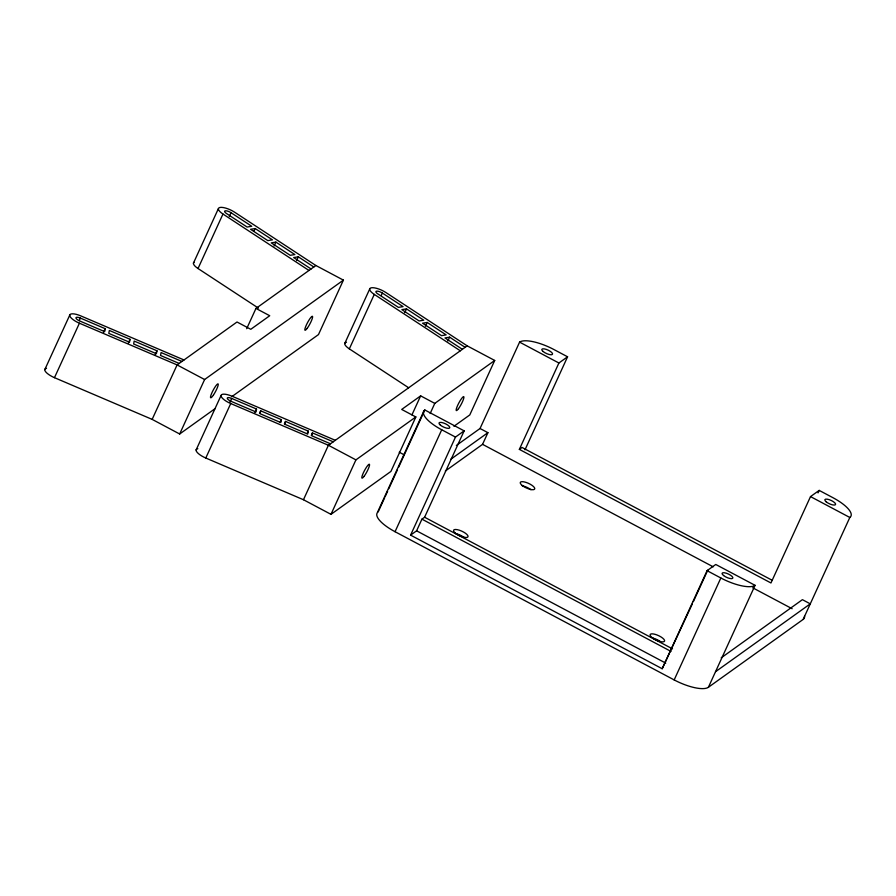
<?xml version="1.0" encoding="UTF-8"?>
<svg xmlns="http://www.w3.org/2000/svg" width="896" height="896" viewBox="0 0 896 896"><rect width="100%" height="100%" fill="white"/><g stroke="black" fill="none" stroke-linecap="round" stroke-linejoin="round"><path stroke-width="1.34" d="M105.202 328.686L104.664 331.621L79.822 321.014A4.514 1.445 24.6 0 1 75.958 317.778A4.514 1.445 24.6 0 1 80.371 318.08L105.202 328.686L103.466 332.494M130.043 339.293L129.494 342.216L108.808 333.379L109.346 330.456L130.043 339.293L128.296 343.09M156.946 350.784L156.397 353.707L133.638 343.986L134.176 341.062L156.946 350.784L155.21 354.581M256.514 409.035L255.976 411.958L231.134 401.352A4.514 1.445 24.6 0 1 227.27 398.126A4.514 1.445 24.6 0 1 231.683 398.429L256.514 409.035L254.778 412.832M260.658 410.805L260.12 413.728L280.806 422.565L281.355 419.642L260.658 410.805L259.504 413.336M285.499 421.411L284.95 424.334L307.72 434.056L308.258 431.122L285.499 421.411L284.334 423.942M333.245 441.795L312.402 432.891L311.853 435.826L330.478 443.778M44.8 369.6L69.742 315.123A11.29 3.618 24.6 0 1 80.774 315.885L184.005 359.968M79.206 320.622L80.371 318.08M214.939 408.744L179.67 434L152.152 419.384L54.477 377.675L79.419 323.21A11.29 3.618 24.6 0 1 69.742 315.123M193.435 263.144L218.378 208.667M258.474 308.157L198.027 268.52L222.97 214.043A11.29 3.618 24.6 0 1 220.102 207.435A11.29 3.618 24.6 0 1 234.494 212.128L315.885 265.507L343.403 280.123L318.472 334.589L232.008 396.514M229.298 216.507L231.045 212.71A4.514 1.445 24.6 0 0 225.277 210.829A4.514 1.445 24.6 0 0 226.43 213.472L247.117 227.046L251.731 226.274L231.045 212.71M152.152 419.384L177.094 364.918L237.014 322L250.779 329.302L269.73 315.728L255.965 308.426L246.691 328.686M254.027 231.078L255.181 228.547L272.429 239.848L267.814 240.61L250.578 229.309L255.181 228.547M179.67 434L204.613 379.523L343.403 280.123M274.142 245.918L275.878 242.11L294.851 254.554L290.237 255.315L271.264 242.883L275.878 242.11M196.112 449.938L221.054 395.472A11.29 3.618 24.6 0 1 232.086 396.234L335.317 440.306M229.936 402.226L231.683 398.429M460.298 350.795L374.282 294.392A11.29 3.618 24.6 0 1 371.414 287.773A11.29 3.618 24.6 0 1 385.818 292.477L467.197 345.856L494.715 360.461L434.795 403.379L420.65 395.864L401.699 409.438L415.845 416.954L390.914 471.43L330.982 514.338L303.464 499.733L205.789 458.024L230.731 403.547A11.29 3.618 24.6 0 1 221.054 395.472M296.565 260.613L298.301 256.816L313.813 266.986M280.19 422.173L281.355 419.642M344.747 343.482L369.69 289.016M307.093 433.664L308.258 431.122M408.621 387.744L349.339 348.869L374.282 294.392M311.237 435.434L312.402 432.891M381.192 295.59L382.357 293.048A4.514 1.445 24.6 0 0 376.589 291.166A4.514 1.445 24.6 0 0 377.742 293.821L398.429 307.384L403.043 306.622L382.357 293.048M303.464 499.733L328.406 445.256L467.197 345.856M404.757 312.682L406.493 308.885L423.741 320.197L419.126 320.958L401.89 309.658L406.493 308.885M330.982 514.338L355.925 459.872L415.845 416.954M425.454 326.256L427.19 322.459L446.163 334.891L441.549 335.664L422.576 323.221L427.19 322.459M411.947 414.87L420.65 395.864M447.877 340.962L449.613 337.165L465.125 347.334M423.92 410.917L377.25 512.859A29.366 9.419 24.6 0 0 395.046 531.709L674.173 679.918A29.366 9.419 24.6 0 0 708.4 687.277L803.152 619.416L849.822 517.474A29.366 9.419 24.6 0 0 832.944 497.694L819.19 490.392L810.51 496.597L770.963 582.971L519.355 449.378L558.902 363.003L567.582 356.787L553.818 349.485A29.366 9.419 24.6 0 0 519.59 342.126L480.043 428.501L456.355 445.469M378.168 511.93L384.742 497.56M385.291 496.373L387.621 491.288M388.786 488.746L397.51 469.694M398.664 467.152L422.509 415.072M423.674 412.53L424.838 409.987L464.15 430.864L424.603 517.238L421.938 519.154L416.595 530.824L410.592 535.125L662.189 668.73L692.216 604.139M430.158 413.515L434.795 403.379M395.046 531.709L441.717 429.778A29.366 9.419 24.6 0 1 424.838 409.987M410.592 535.125L455.482 437.08L464.15 430.864M494.715 360.461L469.784 414.938L453.958 426.272M445.346 471.016L482.563 444.349L487.906 432.678L480.043 428.501M524.989 449.814L567.582 356.787M662.189 668.73L707.078 570.674L715.758 564.469L755.07 585.334L708.4 687.277M693.358 601.63L707.75 570.203M674.173 679.918L720.843 577.987A29.366 9.419 24.6 0 0 755.07 585.334M818.037 492.901L819.19 490.392M255.965 308.426L315.885 265.507M450.688 459.334L487.906 432.678M519.355 449.378L522.032 447.462L772.397 580.406M721.202 657.843L802.413 599.67L810.275 603.848L715.523 671.72M298.301 256.816L293.686 257.578L311.058 268.968M449.613 337.165L444.998 337.926L462.37 349.317M181.933 361.446L161.09 352.554L160.541 355.477L179.166 363.429M79.419 323.21L177.094 364.918L204.613 379.523M230.731 403.547L328.406 445.256L355.925 459.872M519.59 342.126L558.902 363.003M810.51 496.597L849.822 517.474M482.563 444.349L713.205 566.821M752.674 587.776L792.142 608.731M441.717 429.778L455.482 437.08M707.078 570.674L720.843 577.987M399.246 452.211L403.962 454.72M424.603 517.238L672.515 648.872M421.938 519.154L671.082 651.448M416.595 530.824L665.728 663.118M222.97 214.043L308.974 270.458M205.789 458.024A11.29 3.618 24.6 0 1 197.837 448.706M349.339 348.869A11.29 3.618 24.6 0 1 346.472 342.25M804.53 616A29.366 9.419 24.6 0 1 803.152 619.416M522.2 485.755A7.907 2.531 24.6 0 1 530.947 489.765M455.795 533.613A7.907 2.531 24.6 0 1 464.475 537.757M652.904 638.12A7.907 2.531 24.6 0 1 660.094 641.413M54.477 377.675A11.29 3.618 24.6 0 1 46.525 368.357M198.027 268.52A11.29 3.618 24.6 0 1 193.962 262.349M364.134 476.258A7.907 1.355 -62 0 0 369.533 464.464A7.907 1.355 -62 0 0 363.339 472.875A7.907 1.355 -62 0 0 364.134 476.258M458.506 408.666A7.907 1.355 -62 0 0 463.904 396.872A7.907 1.355 -62 0 0 457.699 405.283A7.907 1.355 -62 0 0 458.506 408.666M723.565 575.523A5.869 1.882 24.6 0 0 732.659 578.346A5.869 1.882 24.6 0 0 726.219 573.182A5.869 1.882 24.6 0 0 723.565 575.523M826.179 501.805A5.869 1.882 24.6 0 0 835.352 504.795A5.869 1.882 24.6 0 0 829.192 499.654A5.869 1.882 24.6 0 0 826.179 501.805M543.122 351.501A5.869 1.882 24.6 0 0 552.294 354.502A5.869 1.882 24.6 0 0 546.134 349.35A5.869 1.882 24.6 0 0 543.122 351.501M440.362 425.107A5.869 1.882 24.6 0 0 449.534 428.098A5.869 1.882 24.6 0 0 443.374 422.946A5.869 1.882 24.6 0 0 440.362 425.107M652.848 638.21A7.907 2.531 24.6 0 0 664.552 641.155A7.907 2.531 24.6 0 0 654.685 634.222A7.907 2.531 24.6 0 0 652.848 638.21M455.336 533.109A7.907 2.531 24.6 0 0 467.678 537.141A7.907 2.531 24.6 0 0 459.379 530.219A7.907 2.531 24.6 0 0 455.336 533.109M522.312 485.531A7.907 2.531 24.6 0 0 534.509 489.261A7.907 2.531 24.6 0 0 525.739 482.306A7.907 2.531 24.6 0 0 522.312 485.531M307.194 328.328A7.907 1.355 -62 0 0 312.592 316.534A7.907 1.355 -62 0 0 306.387 324.934A7.907 1.355 -62 0 0 307.194 328.328M213.494 394.946A7.907 1.355 -62 0 0 218.075 383.88A7.907 1.355 -62 0 0 211.49 393.736A7.907 1.355 -62 0 0 213.494 394.946"/></g></svg>
